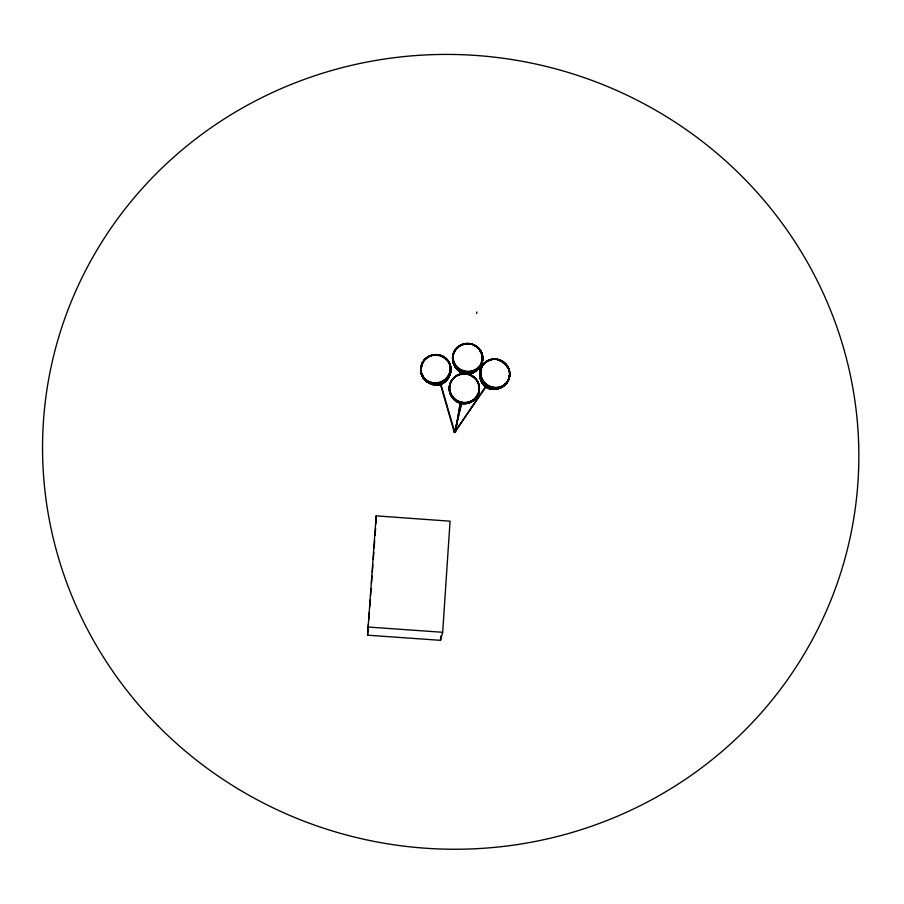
<?xml version="1.0" encoding="UTF-8"?>
<svg xmlns="http://www.w3.org/2000/svg" width="904" height="904" viewBox="0 0 904 904"><rect width="100%" height="100%" fill="white"/><g stroke="black" fill="none" stroke-linecap="round" stroke-linejoin="round"><path stroke-width="1.36" d="M367.555 635.196L376.154 515.856L450.056 521.19L442.689 632.291L440.508 640.326L367.555 635.196L368.403 623.929M375.827 524.083L376.154 515.856M440.508 640.326L440.79 636.111M368.719 619.715L369.25 612.675M369.679 607.047L370.211 600.007M370.527 595.781L371.058 588.753M371.476 583.125L372.007 576.085M372.335 571.859L372.855 564.819M373.284 559.192L373.815 552.163M374.132 547.937L374.663 540.897M375.092 535.27L375.623 528.23M460.588 402.834L455.424 432.214L460.102 402.811M476.566 313.564L476.86 312.016M486.375 386.291L454.588 432.564L461.571 402.088M485.956 386.008L454.452 432.485L462.034 402.257M454.814 432.417L454.283 432.135L454.791 432.474M367.77 627.003L442.689 632.291M454.294 432.304L440.395 384.324M440.892 384.211L454.735 432.214M501.969 386.46A13.47 12.825 34.3 0 1 485.832 386.867A13.47 12.825 34.3 0 1 480.578 371.612M497.143 359.476A14.984 14.261 34.3 0 1 506.771 382.9A14.984 14.261 34.3 0 1 481.561 379.16A14.984 14.261 34.3 0 1 495.867 359.283M491.301 389.07A11.47 10.916 34.3 0 1 480.917 379.748M509.449 375.646A15.04 14.306 34.3 0 1 495.064 388.675A15.04 14.306 34.3 0 1 479.945 375.115A15.04 14.306 34.3 0 1 491.719 359.758M499.358 360.56A15.04 14.306 34.3 0 1 507.901 368.222M509.223 377.002A15.018 14.294 34.3 0 1 494.138 388.72A15.018 14.294 34.3 0 1 479.843 374.798A15.018 14.294 34.3 0 1 491.652 359.882M502.737 362.504A15.018 14.294 34.3 0 1 505.652 365.114M508.274 379.714A14.882 14.159 34.3 0 1 486.284 386.189A14.882 14.159 34.3 0 1 484.668 363.34M508.986 376.064A14.882 14.159 34.3 0 1 508.624 378.527M498.104 388.279A12.543 11.944 34.3 0 1 496.093 388.969M495.042 389.183A12.543 11.944 34.3 0 1 480.227 375.883M509.517 372.9A15.04 14.306 34.3 0 1 496.94 388.381A15.04 14.306 34.3 0 1 480.216 375.736A15.04 14.306 34.3 0 1 491.866 359.532M496.997 359.634A15.04 14.306 34.3 0 1 508.048 368.007A15.018 14.294 34.3 0 0 497.076 359.543M508.579 369.182A15.04 14.306 34.3 0 1 509.314 371.634M508.636 369.081A15.018 14.294 34.3 0 1 499.516 387.793A15.018 14.294 34.3 0 1 480.589 376.866A15.018 14.294 34.3 0 1 491.945 359.442M505.483 383.556A14.249 13.571 34.3 0 1 486.533 386.935A14.249 13.571 34.3 0 1 481.425 368.301M509.121 375.962A14.939 14.215 34.3 0 1 496.115 388.867A14.939 14.215 34.3 0 1 480.329 377.917A14.939 14.215 34.3 0 1 487.889 361.238M488.081 387.703A8.87 8.452 34.3 0 1 484.307 385.081M490.804 388.731A10.238 9.752 34.3 0 1 482.386 382.889M479.945 365.476A13.492 12.78 9.5 0 1 466.351 373.985M462.893 373.296A13.492 12.78 9.5 0 1 453.955 363.544M475.786 370.301A11.481 10.871 9.5 0 1 474.408 371.657M473.639 372.245A11.481 10.871 9.5 0 1 470.069 373.883M462.226 373.296A11.481 10.871 9.5 0 1 458.204 370.459M456.531 368.064A11.481 10.871 9.5 0 1 455.797 366.289M479.685 350.153A15.063 14.249 9.5 0 1 476.227 370.312A15.063 14.249 9.5 0 1 455.04 366.052A15.063 14.249 9.5 0 1 459.774 346.153M481.561 353.577A15.04 14.227 9.5 0 1 474.713 371.273A15.04 14.227 9.5 0 1 455.277 366.527A15.04 14.227 9.5 0 1 457.661 347.746M479.651 350.3A15.04 14.227 9.5 0 1 481.018 352.436M479.719 350.006A15.063 14.261 9.5 0 1 475.899 370.403A15.063 14.261 9.5 0 1 454.599 365.205A15.063 14.261 9.5 0 1 460.938 345.43M462.136 344.944A15.063 14.261 9.5 0 1 464.645 344.277M473.628 345.317A15.063 14.261 9.5 0 1 475.922 346.548M482.25 361.306A14.905 14.102 9.5 0 1 462.215 372.109A14.905 14.102 9.5 0 1 455.13 350.989M477.018 347.034A15.04 14.227 9.5 0 1 477.979 368.606A15.04 14.227 9.5 0 1 455.367 365.984A15.04 14.227 9.5 0 1 460.995 345.17M462.193 344.695A15.04 14.227 9.5 0 1 464.701 344.028M465.989 343.859A15.04 14.227 9.5 0 1 472.442 344.605M473.662 345.068A15.04 14.227 9.5 0 1 475.956 346.288M481.572 361.159A14.272 13.515 9.5 0 1 466.487 373.612A14.272 13.515 9.5 0 1 453.119 359.046M482.386 357.476A14.961 14.159 9.5 0 1 464.08 372.606A14.961 14.159 9.5 0 1 455.107 350.82M479.538 350.616A14.961 14.159 9.5 0 1 480.905 352.741M481.436 353.871A14.961 14.159 9.5 0 1 482.182 356.255M481.504 353.724A15.006 14.204 9.5 0 1 474.668 371.386A15.006 14.204 9.5 0 1 455.277 366.651A15.006 14.204 9.5 0 1 457.661 347.904M479.595 350.447A15.006 14.204 9.5 0 1 480.973 352.583M461.548 372.414A8.882 8.418 9.5 0 1 459.797 370.945M477.448 369.047A12.566 11.899 9.5 0 1 469.492 374.03M461.978 373.16A12.566 11.899 9.5 0 1 454.678 364.47M460.972 372.459A10.249 9.718 9.5 0 1 458.949 370.753M466.656 373.996A15.085 14.803 13.6 0 1 477.052 396.641A15.085 14.803 13.6 0 1 451.876 396.867A15.085 14.803 13.6 0 1 461.435 374.053A15.085 14.792 13.6 0 1 478.589 393.443A15.085 14.792 13.6 0 1 452.983 398.178A15.085 14.792 13.6 0 1 461.424 373.973M477.741 382.482A15.029 14.746 13.6 0 1 471.244 401.986A15.029 14.746 13.6 0 1 451.175 395.986A15.029 14.746 13.6 0 1 456.531 376.143M457.673 375.544A15.029 14.746 13.6 0 1 461.39 374.346M469.131 374.945A15.029 14.746 13.6 0 1 475.572 379.262M465.797 402.721A11.492 11.277 13.6 0 1 462.803 402.879M459.853 402.269A11.492 11.277 13.6 0 1 457.175 400.924M471.142 401.026A12.577 12.34 13.6 0 1 456.723 401.173M455.842 400.528A12.577 12.34 13.6 0 1 452.972 397.251M471.854 401.127A13.515 13.255 13.6 0 1 451.763 396.054M477.572 394.347A14.294 14.023 13.6 0 1 474.34 399.511M473.447 400.348A14.294 14.023 13.6 0 1 451.808 396.811M451.22 395.726A14.294 14.023 13.6 0 1 450.034 392.234M440.666 355.882A15.052 14.441 -16.1 0 1 449.57 375.25A15.052 14.441 -16.1 0 1 428.598 382.539A15.052 14.441 -16.1 0 1 423.377 361.882M436.835 355.227A15.052 14.441 -16.1 0 1 439.412 355.554M440.7 356.018A15.04 14.419 -16.1 0 1 450.056 374.177A15.04 14.419 -16.1 0 1 431.027 383.601A15.04 14.419 -16.1 0 1 421.693 365.431M422.168 364.244A15.04 14.419 -16.1 0 1 423.434 362.018M436.869 355.362A15.04 14.419 -16.1 0 1 439.446 355.69M432.801 355.125A15.006 14.385 -16.1 0 0 423.626 378.008A15.006 14.385 -16.1 0 0 448.802 375.894A15.006 14.385 -16.1 0 0 436.688 354.809A15.04 14.419 -16.1 0 1 448.87 376.03A15.04 14.419 -16.1 0 1 423.637 378.143A15.04 14.419 -16.1 0 1 432.835 355.216M436.768 354.989A15.052 14.441 -16.1 0 1 450.339 372.606A15.052 14.441 -16.1 0 1 429.694 382.833A15.052 14.441 -16.1 0 1 423.309 361.645M424.089 360.617A15.052 14.441 -16.1 0 1 432.858 355.317M445.265 358.786A14.893 14.283 -16.1 0 1 448.779 377.149A14.893 14.283 -16.1 0 1 430.361 383.556A14.893 14.283 -16.1 0 1 421.558 367.024M450.452 371.702A14.272 13.684 -16.1 0 1 437.163 384.799A14.272 13.684 -16.1 0 1 422.292 374.053M449.943 372.617A13.492 12.938 -16.1 0 1 426.383 380.81M444.226 357.905A14.961 14.34 -16.1 0 1 449.005 376.697A14.961 14.34 -16.1 0 1 429.908 383.33A14.961 14.34 -16.1 0 1 421.84 365.679M440.723 356.165A15.006 14.385 -16.1 0 1 450.068 374.279A15.006 14.385 -16.1 0 1 431.072 383.691A15.006 14.385 -16.1 0 1 421.761 365.555M445.819 380.109A10.249 9.842 -16.1 0 1 439.299 384.437M447.536 378.132A11.481 11.017 -16.1 0 1 434.315 384.686M433.355 384.437A11.481 11.017 -16.1 0 1 431.524 383.691M448.655 376.618A12.554 12.046 -16.1 0 1 429.807 383.172M428.937 382.561A12.554 12.046 -16.1 0 1 427.355 381.138M157.714 725.562A408.54 397.025 10.6 0 0 843.285 564.48A408.54 397.025 10.6 0 0 351.08 65.45A408.54 397.025 10.6 0 0 157.714 725.562M482.013 379.33A14.882 14.159 34.3 0 0 507.347 381.929A14.882 14.159 34.3 0 0 495.968 359.159A14.882 14.159 34.3 0 0 482.013 379.33M482.148 379.183A14.803 14.091 34.3 0 0 507.359 381.782A14.803 14.091 34.3 0 0 496.036 359.125A14.803 14.091 34.3 0 0 482.148 379.183M482.307 379.047A14.713 14.001 34.3 0 0 507.37 381.624A14.713 14.001 34.3 0 0 496.104 359.103A14.713 14.001 34.3 0 0 482.307 379.047M456.576 367.001A14.961 14.159 9.5 0 0 481.922 362.47A14.961 14.159 9.5 0 0 464.712 343.836A14.961 14.159 9.5 0 0 456.576 367.001M456.644 366.832A14.893 14.091 9.5 0 0 481.888 362.312A14.893 14.091 9.5 0 0 464.758 343.757A14.893 14.091 9.5 0 0 456.644 366.832M456.52 367.171A15.006 14.193 9.5 0 0 481.934 362.617A15.006 14.193 9.5 0 0 464.69 343.927A15.006 14.193 9.5 0 0 456.52 367.171M456.814 366.459A14.735 13.944 9.5 0 0 481.775 361.995A14.735 13.944 9.5 0 0 464.825 343.633A14.735 13.944 9.5 0 0 456.814 366.459M453.062 397.975A15.029 14.735 13.6 0 0 478.578 393.263A15.029 14.735 13.6 0 0 461.481 373.872A15.029 14.735 13.6 0 0 453.062 397.975M453.266 397.613A14.848 14.566 13.6 0 0 478.465 392.969A14.848 14.566 13.6 0 0 461.571 373.793A14.848 14.566 13.6 0 0 453.266 397.613M453.345 397.477A14.758 14.475 13.6 0 0 478.408 392.856A14.758 14.475 13.6 0 0 461.605 373.804A14.758 14.475 13.6 0 0 453.345 397.477M430.88 382.833A14.95 14.34 -16.1 0 0 450.294 365.973A14.95 14.34 -16.1 0 0 425.829 358.504A14.95 14.34 -16.1 0 0 430.88 382.833M430.858 382.471A14.826 14.215 -16.1 0 0 450.09 365.77A14.826 14.215 -16.1 0 0 425.852 358.368A14.826 14.215 -16.1 0 0 430.858 382.471M430.846 382.279A14.735 14.125 -16.1 0 0 449.977 365.679A14.735 14.125 -16.1 0 0 425.874 358.312A14.735 14.125 -16.1 0 0 430.846 382.279"/></g></svg>
